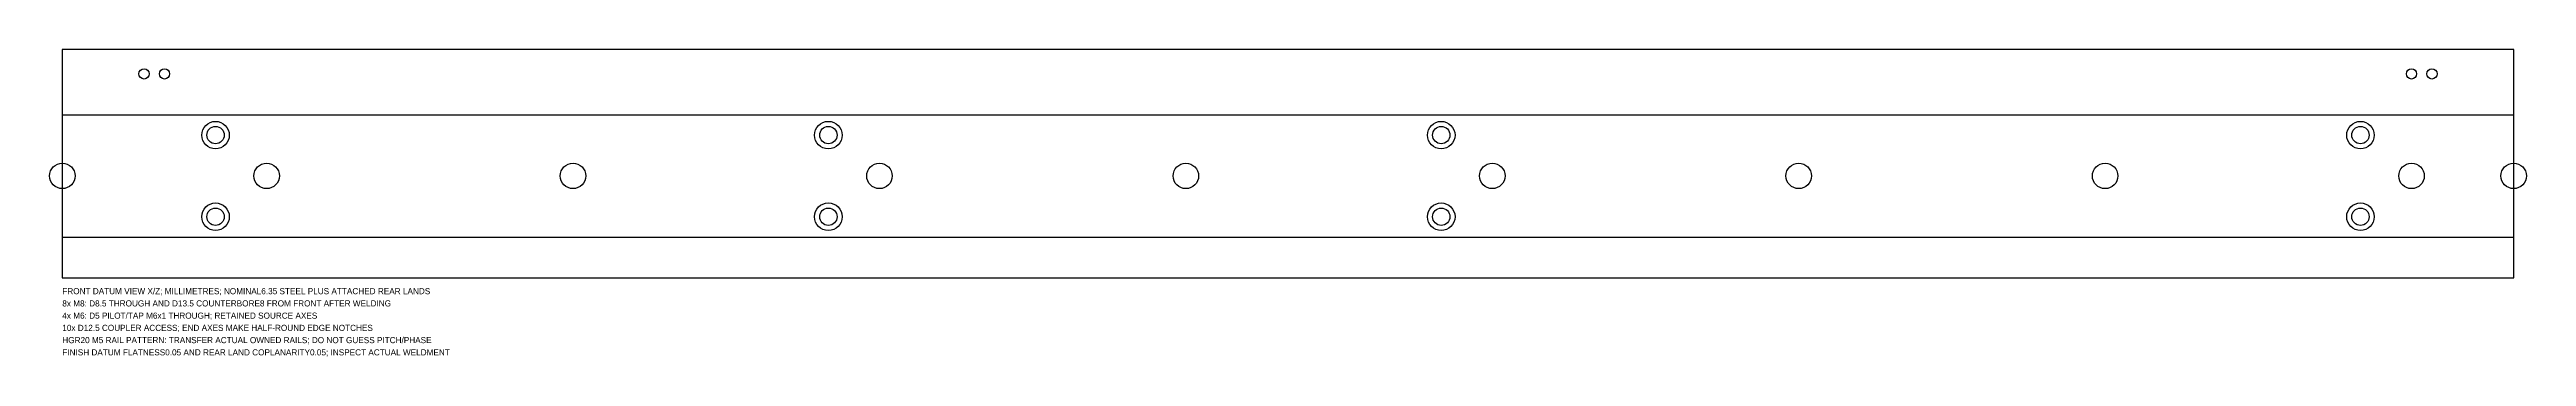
# Model space of a CAD drawing. Header units: millimetres. Extents: x -6 to 1206, y -39 to 112.
import ezdxf

# ---------------------------------------------------------------- set-up
doc = ezdxf.new("R2010")
doc.units = ezdxf.units.MM
for name, color, linetype in [('COUNTERBORE_D13p5_DEPTH8', 7, 'Continuous'), ('COUPLER_HEAD_ACCESS_THROUGH', 7, 'Continuous'), ('FINISHED_OUTLINE', 7, 'Continuous'), ('M6_PILOT_D5_TAP_M6x1_THROUGH', 7, 'Continuous'), ('M8_CLEARANCE_THROUGH', 7, 'Continuous'), ('NOTES', 7, 'Continuous'), ('RAIL_AXIS_REFERENCE_ONLY', 7, 'Continuous')]:
    doc.layers.add(name, color=color, linetype=linetype)

msp = doc.modelspace()

# ---------------------------------------------------------------- linework, layer by layer
at = {"layer": 'COUNTERBORE_D13p5_DEPTH8'}
for centre in [(75, 70), (375, 70), (675, 70), (1125, 70), (75, 30), (375, 30), (675, 30), (1125, 30)]:
    msp.add_circle(centre, 6.75, dxfattribs=at)
at = {"layer": 'COUPLER_HEAD_ACCESS_THROUGH'}
for centre in [(0, 50), (100, 50), (250, 50), (400, 50), (550, 50), (700, 50), (850, 50), (1000, 50), (1150, 50), (1200, 50)]:
    msp.add_circle(centre, 6.25, dxfattribs=at)
at = {"layer": 'FINISHED_OUTLINE'}
for p, q in [((1200, 112), (0, 112)), ((0, 112), (0, 0)), ((1200, 0), (1200, 112)), ((0, 0), (1200, 0))]:
    msp.add_line(p, q, dxfattribs=at)
at = {"layer": 'M6_PILOT_D5_TAP_M6x1_THROUGH'}
for centre in [(40, 100), (50, 100), (1150, 100), (1160, 100)]:
    msp.add_circle(centre, 2.5, dxfattribs=at)
at = {"layer": 'M8_CLEARANCE_THROUGH'}
for centre in [(75, 70), (375, 70), (675, 70), (1125, 70), (75, 30), (375, 30), (675, 30), (1125, 30)]:
    msp.add_circle(centre, 4.25, dxfattribs=at)
at = {"layer": 'RAIL_AXIS_REFERENCE_ONLY'}
for p, q in [((0, 80), (1200, 80)), ((0, 20), (1200, 20))]:
    msp.add_line(p, q, dxfattribs=at)

# ---------------------------------------------------------------- texts
at = {"layer": 'NOTES'}
for s, p in [('8x M8: D8.5 THROUGH AND D13.5 COUNTERBORE8 FROM FRONT AFTER WELDING', (0, -14)), ('FRONT DATUM VIEW X/Z; MILLIMETRES; NOMINAL6.35 STEEL PLUS ATTACHED REAR LANDS', (0, -8)), ('4x M6: D5 PILOT/TAP M6x1 THROUGH; RETAINED SOURCE AXES', (0, -20)), ('10x D12.5 COUPLER ACCESS; END AXES MAKE HALF-ROUND EDGE NOTCHES', (0, -26)), ('HGR20 M5 RAIL PATTERN: TRANSFER ACTUAL OWNED RAILS; DO NOT GUESS PITCH/PHASE', (0, -32)), ('FINISH DATUM FLATNESS0.05 AND REAR LAND COPLANARITY0.05; INSPECT ACTUAL WELDMENT', (0, -38))]:
    msp.add_text(s, height=3, dxfattribs=at).set_placement(p)

doc.saveas('drawing.dxf')
